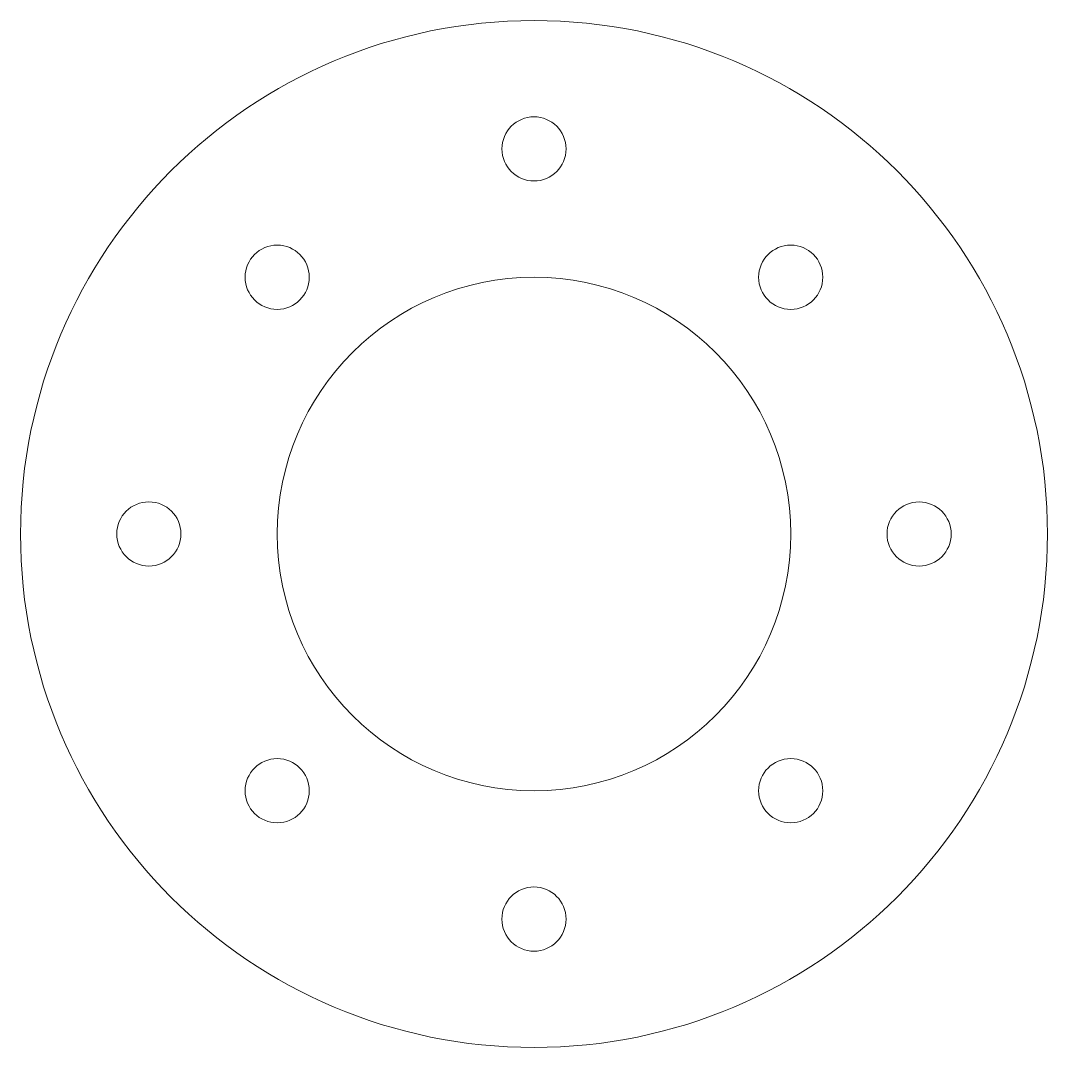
# Model space of a CAD drawing. Header units: inches. Extents: x 80.7 to 160.7, y 104 to 184.
import ezdxf

# ---------------------------------------------------------------- set-up
doc = ezdxf.new("R2010")
doc.units = ezdxf.units.IN
doc.header["$MEASUREMENT"] = 0
doc.layers.add('Layer 1', color=7, linetype='Continuous')

# ---------------------------------------------------------------- blocks, each defined once
blk = doc.blocks.new('block 2')
at = {"layer": 'Layer 1', "color": 179, "lineweight": 9, "true_color": 0x1d1d1b}
for points in [[(160.73, 144.044), (160.73, 121.953), (142.821, 104.044), (120.73, 104.044), (98.638, 104.044), (80.729, 121.953), (80.729, 144.044), (80.729, 166.135), (98.638, 184.044), (120.73, 184.044), (142.821, 184.044), (160.73, 166.135), (160.73, 144.044)], [(123.23, 174.045), (123.23, 172.664), (122.111, 171.544), (120.73, 171.544), (119.349, 171.544), (118.23, 172.664), (118.23, 174.045), (118.23, 175.425), (119.349, 176.544), (120.73, 176.544), (122.111, 176.544), (123.23, 175.425), (123.23, 174.045)], [(103.226, 164.047), (103.226, 162.666), (102.107, 161.546), (100.726, 161.546), (99.346, 161.546), (98.226, 162.666), (98.226, 164.047), (98.226, 165.428), (99.346, 166.547), (100.726, 166.547), (102.107, 166.547), (103.226, 165.428), (103.226, 164.047)], [(143.229, 164.047), (143.229, 162.666), (142.11, 161.546), (140.729, 161.546), (139.348, 161.546), (138.229, 162.666), (138.229, 164.047), (138.229, 165.428), (139.348, 166.547), (140.729, 166.547), (142.11, 166.547), (143.229, 165.428), (143.229, 164.047)], [(140.73, 144.045), (140.73, 132.999), (131.775, 124.044), (120.73, 124.044), (109.684, 124.044), (100.73, 132.999), (100.73, 144.045), (100.73, 155.09), (109.684, 164.044), (120.73, 164.044), (131.775, 164.044), (140.73, 155.09), (140.73, 144.045)], [(93.228, 144.049), (93.228, 142.668), (92.109, 141.549), (90.728, 141.549), (89.348, 141.549), (88.228, 142.668), (88.228, 144.049), (88.228, 145.43), (89.348, 146.549), (90.728, 146.549), (92.109, 146.549), (93.228, 145.43), (93.228, 144.049)], [(153.23, 144.045), (153.23, 142.664), (152.11, 141.544), (150.73, 141.544), (149.349, 141.544), (148.23, 142.664), (148.23, 144.045), (148.23, 145.425), (149.349, 146.544), (150.73, 146.544), (152.11, 146.544), (153.23, 145.425), (153.23, 144.045)], [(103.226, 124.044), (103.226, 122.664), (102.107, 121.545), (100.726, 121.545), (99.346, 121.545), (98.226, 122.664), (98.226, 124.044), (98.226, 125.425), (99.346, 126.545), (100.726, 126.545), (102.107, 126.545), (103.226, 125.425), (103.226, 124.044)], [(143.229, 124.044), (143.229, 122.664), (142.11, 121.545), (140.729, 121.545), (139.348, 121.545), (138.229, 122.664), (138.229, 124.044), (138.229, 125.425), (139.348, 126.545), (140.729, 126.545), (142.11, 126.545), (143.229, 125.425), (143.229, 124.044)], [(123.226, 114.046), (123.226, 112.665), (122.107, 111.546), (120.727, 111.546), (119.346, 111.546), (118.226, 112.665), (118.226, 114.046), (118.226, 115.427), (119.346, 116.547), (120.727, 116.547), (122.107, 116.547), (123.226, 115.427), (123.226, 114.046)]]:
    blk.add_open_spline(points, degree=3, knots=[0, 0, 0, 0, 1, 1, 1, 2, 2, 2, 3, 3, 3, 4, 4, 4, 4], dxfattribs=at)

msp = doc.modelspace()

# ---------------------------------------------------------------- block references
at = {"layer": 'Layer 1'}
msp.add_blockref('block 2', (0, 0), dxfattribs=at)

doc.saveas('drawing.dxf')
